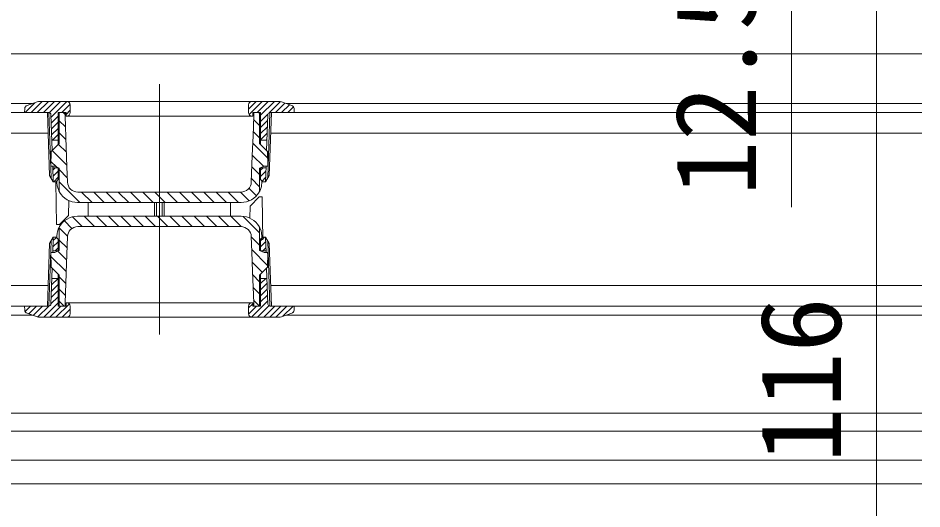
# Model space of a CAD drawing. Units: millimetres, scale not verified. Extents: x -2376 to -396, y -1680 to 1510.
# Drawn here: x -2037 to -1906.3, y 58.1 to 129.1 of the extents above; entities that cross this region are included whole.
import ezdxf
from ezdxf.enums import TextEntityAlignment as Align

# ---------------------------------------------------------------- set-up
doc = ezdxf.new("R2010")
doc.units = ezdxf.units.MM
doc.header["$LTSCALE"] = 8
for name, color, linetype, lineweight in [('0-4_YKK_12', 2, 'Continuous', 9), ('0-7_YKK_13', 4, 'Continuous', 9), ('0-8_YKK_D', 6, 'Continuous', 9)]:
    doc.layers.add(name, color=color, linetype=linetype, lineweight=lineweight)
doc.styles.add('ＭＳ ゴシック', font='')
doc.styles.get('ＭＳ ゴシック').set_extended_font_data('MS Gothic')

msp = doc.modelspace()

# ---------------------------------------------------------------- linework, layer by layer
at = {"layer": '0-4_YKK_12'}
for p, q in [((-1906.263, 123.891), (-2128.591, 123.891)), ((-2016.591, 119.491), (-2016.591, 83.291)), ((-2034.948, 116.691), (-2056.608, 116.691)), ((-1906.263, 116.691), (-1998.234, 116.691)), ((-2034.948, 86.091), (-2056.608, 86.091)), ((-1906.263, 86.091), (-1998.234, 86.091)), ((-1906.263, 71.891), (-2128.591, 71.891)), ((-1906.263, 69.291), (-2128.591, 69.291)), ((-1906.263, 65.091), (-2128.591, 65.091)), ((-1906.263, 61.691), (-2128.591, 61.691))]:
    msp.add_line(p, q, dxfattribs=at)
at = {"layer": '0-7_YKK_13'}
for p, q in [((-2034.599, 116.813), (-2036.021, 115.391)), ((-2035.737, 116.415), (-2034.251, 116.934)), ((-2033.537, 116.99), (-2035.137, 115.391)), ((-2032.654, 116.99), (-2034.254, 115.391)), ((-2033.921, 116.99), (-1999.261, 116.99)), ((-2031.77, 116.99), (-2033.37, 115.391)), ((-2030.886, 116.99), (-2032.498, 115.379)), ((-2030.002, 116.99), (-2032.268, 114.725)), ((-2029.504, 116.604), (-2030.718, 115.391)), ((-2029.491, 116.491), (-2029.491, 115.391)), ((-2002.601, 116.99), (-2003.691, 115.901)), ((-2003.691, 115.391), (-2003.691, 116.491)), ((-2001.718, 116.99), (-2003.602, 115.106)), ((-2000.834, 116.99), (-2002.434, 115.391)), ((-1999.95, 116.99), (-2001.941, 114.999)), ((-1999.082, 116.974), (-2000.675, 115.381)), ((-1998.418, 116.755), (-1999.782, 115.391)), ((-1998.931, 116.934), (-1997.445, 116.415)), ((-1997.763, 116.526), (-1998.898, 115.391)), ((-2032.791, 115.391), (-2060.091, 115.391)), ((-2036.071, 115.96), (-2036.091, 115.391)), ((-2036.091, 115.391), (-2032.581, 115.391)), ((-2032.791, 115.391), (-2032.474, 106.312)), ((-2032.591, 115.391), (-2032.261, 105.944)), ((-2032.1, 109.922), (-2032.281, 115.101)), ((-2031.241, 115.391), (-2031.241, 110.781)), ((-2031.241, 115.391), (-2030.091, 115.391)), ((-2031.091, 110.93), (-2031.091, 115.391)), ((-2030.241, 115.134), (-2030.497, 115.391)), ((-2030.241, 114.891), (-2030.241, 115.391)), ((-2029.491, 115.734), (-2030.091, 115.134)), ((-2030.091, 115.391), (-2030.091, 114.891)), ((-2003.091, 114.891), (-2003.091, 115.391)), ((-2003.091, 115.391), (-2001.941, 115.391)), ((-2002.941, 115.391), (-2002.941, 114.891)), ((-2002.091, 115.268), (-2002.213, 115.391)), ((-2002.091, 115.391), (-2002.091, 110.93)), ((-2001.941, 115.391), (-2001.941, 110.781)), ((-2000.892, 115.164), (-2001.941, 114.115)), ((-2001.082, 109.922), (-2000.901, 115.101)), ((-2000.921, 105.944), (-2000.591, 115.391)), ((-2000.708, 106.312), (-2000.391, 115.391)), ((-2000.601, 115.391), (-1997.091, 115.391)), ((-1906.263, 115.391), (-2000.391, 115.391)), ((-1997.191, 116.214), (-1998.014, 115.391)), ((-1997.092, 115.429), (-1997.13, 115.391)), ((-1997.091, 115.391), (-1997.111, 115.96)), ((-2031.241, 114.867), (-2032.238, 113.871)), ((-2031.241, 113.984), (-2032.208, 113.017)), ((-2030.184, 113.309), (-2031.091, 114.216)), ((-2030.076, 110.362), (-2030.241, 114.891)), ((-2003.091, 114.891), (-2030.091, 114.891)), ((-2002.941, 114.891), (-2003.044, 112.047)), ((-2002.091, 113.501), (-2002.96, 114.369)), ((-2000.931, 114.241), (-2001.941, 113.232)), ((-2031.241, 113.1), (-2032.178, 112.162)), ((-2002.091, 111.733), (-2003.022, 112.664)), ((-2000.963, 113.326), (-2001.941, 112.348)), ((-2060.091, 112.391), (-2032.686, 112.391)), ((-2031.241, 111.391), (-2032.151, 111.391)), ((-2031.241, 112.216), (-2032.066, 111.391)), ((-2030.117, 111.474), (-2031.091, 112.449)), ((-2003.044, 112.047), (-2003.148, 109.204)), ((-2000.995, 112.41), (-2001.941, 111.464)), ((-2001.941, 111.391), (-2001.031, 111.391)), ((-2001.027, 111.494), (-2001.13, 111.391)), ((-2000.496, 112.391), (-1906.263, 112.391)), ((-2031.091, 110.93), (-2032.254, 109.768)), ((-2029.983, 107.805), (-2032.1, 109.922)), ((-2030.05, 109.64), (-2031.216, 110.806)), ((-2029.973, 107.519), (-2030.076, 110.362)), ((-2000.911, 108.785), (-2003.084, 110.958)), ((-2000.928, 109.768), (-2002.091, 110.93)), ((-2032.254, 109.768), (-2032.291, 107.631)), ((-2003.148, 109.204), (-2003.289, 105.336)), ((-2001.5, 107.606), (-2003.146, 109.253)), ((-2000.891, 107.631), (-2000.928, 109.768)), ((-2032.291, 107.631), (-2031.734, 107.631)), ((-2031.438, 107.492), (-2032.279, 108.333)), ((-2032.012, 107.39), (-2031.241, 107.39)), ((-2031.647, 107.39), (-2031.999, 107.038)), ((-2031.734, 107.631), (-2031.091, 107.33)), ((-2031.241, 107.4), (-2031.241, 105.69)), ((-2031.091, 104.13), (-2031.091, 107.33)), ((-2029.894, 105.336), (-2029.973, 107.519)), ((-2002.091, 106.43), (-2003.208, 107.547)), ((-2002.091, 107.33), (-2001.448, 107.631)), ((-2002.091, 107.33), (-2002.091, 104.13)), ((-2001.941, 107.4), (-2001.941, 105.69)), ((-2001.595, 107.39), (-2001.941, 107.044)), ((-2001.17, 107.39), (-2001.941, 107.39)), ((-2001.448, 107.631), (-2000.891, 107.631)), ((-2001.24, 105.391), (-2001.162, 107.631)), ((-2031.942, 105.391), (-2032.474, 106.312)), ((-2031.241, 106.912), (-2031.97, 106.184)), ((-2031.241, 106.029), (-2031.879, 105.391)), ((-2029.917, 105.971), (-2031.091, 107.145)), ((-2001.187, 106.915), (-2001.941, 106.16)), ((-2001.219, 105.999), (-2001.734, 105.484)), ((-2000.708, 106.312), (-2001.24, 105.391)), ((-2031.567, 105.391), (-2031.458, 99.191)), ((-2031.431, 105.298), (-2031.437, 105.495)), ((-2031.374, 104.805), (-2031.431, 105.298)), ((-2028.104, 102.391), (-2031.091, 105.377)), ((-2002.091, 104.662), (-2003.27, 105.841)), ((-2001.641, 105.391), (-2001.941, 105.69)), ((-2001.752, 105.298), (-2001.808, 104.805)), ((-2001.746, 105.495), (-2001.752, 105.298)), ((-2001.641, 105.391), (-2001.24, 105.391)), ((-2028.395, 103.891), (-2004.787, 103.891)), ((-2026.336, 102.391), (-2027.836, 103.891)), ((-2024.569, 102.391), (-2026.069, 103.891)), ((-2022.801, 102.391), (-2024.301, 103.891)), ((-2021.033, 102.391), (-2022.533, 103.891)), ((-2019.265, 102.391), (-2020.765, 103.891)), ((-2017.497, 102.391), (-2018.997, 103.891)), ((-2015.73, 102.391), (-2017.23, 103.891)), ((-2013.962, 102.391), (-2015.462, 103.891)), ((-2012.194, 102.391), (-2013.694, 103.891)), ((-2010.426, 102.391), (-2011.926, 103.891)), ((-2008.659, 102.391), (-2010.159, 103.891)), ((-2006.891, 102.391), (-2008.391, 103.891)), ((-2005.123, 102.391), (-2006.623, 103.891)), ((-2003.589, 102.624), (-2004.855, 103.891)), ((-2002.549, 103.352), (-2003.632, 104.435)), ((-2029.68, 102.663), (-2029.718, 100.514)), ((-2004.75, 102.391), (-2028.432, 102.391)), ((-2026.891, 100.391), (-2026.891, 102.391)), ((-2017.291, 102.391), (-2017.291, 100.391)), ((-2016.991, 100.391), (-2016.991, 102.391)), ((-2016.191, 102.391), (-2016.191, 100.391)), ((-2015.891, 100.391), (-2015.891, 102.391)), ((-2006.291, 102.391), (-2006.291, 100.391)), ((-2002.141, 103.191), (-2003.464, 101.868)), ((-2001.724, 103.191), (-2002.141, 103.191)), ((-2001.616, 96.991), (-2001.724, 103.191)), ((-2003.495, 100.115), (-2003.464, 101.868)), ((-2031.041, 99.191), (-2029.718, 100.514)), ((-2029.244, 98.627), (-2030.33, 99.714)), ((-2027.74, 98.89), (-2029.152, 100.303)), ((-2028.432, 100.391), (-2004.75, 100.391)), ((-2025.972, 98.89), (-2027.472, 100.391)), ((-2024.204, 98.89), (-2025.704, 100.391)), ((-2022.436, 98.89), (-2023.936, 100.391)), ((-2020.668, 98.89), (-2022.169, 100.391)), ((-2018.901, 98.89), (-2020.401, 100.391)), ((-2017.133, 98.89), (-2018.633, 100.391)), ((-2015.365, 98.89), (-2016.865, 100.391)), ((-2013.597, 98.89), (-2015.097, 100.391)), ((-2011.83, 98.89), (-2013.33, 100.391)), ((-2010.062, 98.89), (-2011.562, 100.391)), ((-2008.294, 98.89), (-2009.794, 100.391)), ((-2006.526, 98.89), (-2008.026, 100.391)), ((-2004.758, 98.89), (-2006.259, 100.391)), ((-2002.091, 97.991), (-2004.479, 100.378)), ((-2031.458, 99.191), (-2031.041, 99.191)), ((-2031.091, 95.45), (-2031.091, 98.651)), ((-2029.89, 97.506), (-2031.088, 98.704)), ((-2004.787, 98.89), (-2028.395, 98.89)), ((-2002.091, 98.651), (-2002.091, 95.45)), ((-2032.261, 96.838), (-2032.591, 87.391)), ((-2032.474, 96.469), (-2031.942, 97.39)), ((-2031.942, 97.39), (-2032.02, 95.151)), ((-2031.491, 97.34), (-2031.96, 96.871)), ((-2031.541, 97.39), (-2031.942, 97.39)), ((-2031.541, 97.39), (-2031.241, 97.09)), ((-2031.437, 97.286), (-2031.431, 97.483)), ((-2031.431, 97.483), (-2031.374, 97.976)), ((-2031.241, 95.381), (-2031.241, 97.09)), ((-2029.953, 95.801), (-2031.091, 96.939)), ((-2030.034, 93.577), (-2029.894, 97.445)), ((-2003.289, 97.445), (-2003.209, 95.262)), ((-2002.091, 96.223), (-2003.288, 97.419)), ((-2001.388, 97.39), (-2001.941, 96.838)), ((-2001.808, 97.976), (-2001.752, 97.483)), ((-2001.752, 97.483), (-2001.746, 97.286)), ((-2001.24, 97.39), (-2001.162, 95.151)), ((-2001.24, 97.39), (-2000.708, 96.469)), ((-2000.591, 87.391), (-2000.921, 96.838)), ((-2032.474, 96.469), (-2032.791, 87.391)), ((-2031.241, 96.706), (-2031.992, 95.955)), ((-2031.241, 95.822), (-2031.673, 95.391)), ((-2000.924, 93.288), (-2003.221, 95.585)), ((-2001.215, 96.679), (-2001.941, 95.954)), ((-2001.186, 95.826), (-2001.62, 95.391)), ((-2000.391, 87.391), (-2000.708, 96.469)), ((-2032.291, 95.151), (-2032.254, 93.013)), ((-2031.734, 95.151), (-2032.291, 95.151)), ((-2030.077, 92.39), (-2032.281, 94.594)), ((-2032.012, 95.391), (-2031.241, 95.391)), ((-2031.091, 95.45), (-2031.734, 95.151)), ((-2030.015, 94.095), (-2031.282, 95.362)), ((-2003.209, 95.262), (-2003.106, 92.419)), ((-2001.448, 95.151), (-2002.091, 95.45)), ((-2001.17, 95.391), (-2001.941, 95.391)), ((-2000.891, 95.151), (-2001.448, 95.151)), ((-2000.893, 95.025), (-2001.019, 95.151)), ((-2000.928, 93.013), (-2000.891, 95.151)), ((-2032.1, 92.86), (-2032.281, 87.68)), ((-2032.254, 93.013), (-2031.091, 91.851)), ((-2030.138, 90.734), (-2030.034, 93.577)), ((-2001.673, 92.269), (-2003.154, 93.751)), ((-2002.091, 91.851), (-2000.928, 93.013)), ((-2001.082, 92.86), (-2000.901, 87.68)), ((-2031.241, 87.391), (-2031.241, 92.001)), ((-2031.091, 87.391), (-2031.091, 91.851)), ((-2030.139, 90.684), (-2031.091, 91.635)), ((-2003.106, 92.419), (-2002.941, 87.891)), ((-2002.091, 90.92), (-2003.087, 91.916)), ((-2001.941, 87.391), (-2001.941, 92.001)), ((-2032.686, 90.39), (-2060.091, 90.39)), ((-2031.241, 90.519), (-2032.216, 89.544)), ((-2031.253, 91.391), (-2032.184, 90.46)), ((-2032.137, 91.391), (-2032.152, 91.376)), ((-2031.241, 91.391), (-2032.151, 91.391)), ((-2030.241, 87.891), (-2030.138, 90.734)), ((-2001.941, 91.391), (-2001.031, 91.391)), ((-2001.201, 91.391), (-2001.941, 90.651)), ((-2001.007, 90.701), (-2001.941, 89.767)), ((-1906.263, 90.39), (-2000.496, 90.39)), ((-2031.241, 89.635), (-2032.248, 88.628)), ((-2030.201, 88.978), (-2031.091, 89.868)), ((-2002.091, 89.152), (-2003.021, 90.082)), ((-2000.977, 89.847), (-2001.941, 88.883)), ((-2000.947, 88.993), (-2001.941, 87.999)), ((-2031.241, 87.867), (-2033.318, 85.791)), ((-2031.241, 88.751), (-2032.28, 87.712)), ((-2029.617, 87.723), (-2031.55, 85.791)), ((-2030.382, 87.391), (-2031.091, 88.1)), ((-2030.241, 87.391), (-2030.241, 87.891)), ((-2030.091, 87.891), (-2030.091, 87.391)), ((-2030.091, 87.891), (-2003.091, 87.891)), ((-2003.091, 87.733), (-2003.691, 87.133)), ((-2000.917, 88.139), (-2003.261, 85.795)), ((-2003.091, 87.391), (-2003.091, 87.891)), ((-2002.097, 87.391), (-2002.954, 88.247)), ((-2002.941, 87.891), (-2002.941, 87.391)), ((-2032.791, 87.391), (-2060.091, 87.391)), ((-2036.091, 87.391), (-2036.071, 86.821)), ((-2032.581, 87.391), (-2036.091, 87.391)), ((-2035.253, 87.391), (-2036.022, 86.622)), ((-2034.251, 85.847), (-2035.737, 86.366)), ((-2034.369, 87.391), (-2035.482, 86.278)), ((-2033.485, 87.391), (-2034.828, 86.048)), ((-2032.601, 87.391), (-2034.17, 85.822)), ((-2030.834, 87.391), (-2032.434, 85.791)), ((-2030.091, 87.391), (-2031.241, 87.391)), ((-2029.491, 86.965), (-2030.666, 85.791)), ((-2029.491, 87.391), (-2029.491, 86.291)), ((-2003.691, 86.291), (-2003.691, 87.391)), ((-2002.549, 87.391), (-2003.689, 86.251)), ((-2001.941, 87.391), (-2003.091, 87.391)), ((-2000.745, 87.427), (-2002.382, 85.791)), ((-1999.898, 87.391), (-2001.498, 85.791)), ((-1999.014, 87.391), (-2000.614, 85.791)), ((-1997.091, 87.391), (-2000.601, 87.391)), ((-1906.263, 87.391), (-2000.391, 87.391)), ((-1998.13, 87.391), (-1999.73, 85.791)), ((-1997.445, 86.366), (-1998.931, 85.847)), ((-1997.246, 87.391), (-1998.714, 85.922)), ((-1997.201, 86.552), (-1997.324, 86.429)), ((-1997.111, 86.821), (-1997.091, 87.391)), ((-1999.261, 85.791), (-2033.921, 85.791))]:
    msp.add_line(p, q, dxfattribs=at)
for points in [[(-2031.241, 105.69), (-2031.541, 105.391), (-2031.942, 105.391), (-2032.02, 107.631)], [(-2031.023, 103.878), (-2031.024, 103.88), (-2031.05, 103.926), (-2031.114, 104.047), (-2031.209, 104.256), (-2031.303, 104.52), (-2031.374, 104.805)], [(-2001.808, 104.805), (-2001.832, 104.693), (-2001.968, 104.267), (-2002.073, 104.037), (-2002.135, 103.921), (-2002.157, 103.882), (-2002.159, 103.878)], [(-2031.374, 97.976), (-2031.35, 98.088), (-2031.214, 98.514), (-2031.109, 98.744), (-2031.047, 98.86), (-2031.025, 98.9), (-2031.023, 98.903)], [(-2002.159, 98.903), (-2002.158, 98.901), (-2002.132, 98.855), (-2002.068, 98.734), (-2001.973, 98.525), (-2001.879, 98.261), (-2001.808, 97.976)], [(-2001.941, 95.381), (-2001.941, 97.09), (-2001.641, 97.39), (-2001.24, 97.39)], [(-2002.091, 91.851), (-2002.091, 87.391), (-2002.941, 87.391)]]:
    msp.add_lwpolyline(points, dxfattribs=at)
for centre, radius, start, end in [((-2035.571, 115.943), 0.5, 109.29004, 178), ((-2033.921, 115.99), 1, 90, 109.29008), ((-2029.991, 116.491), 0.5, 0, 90), ((-2003.191, 116.491), 0.5, 90, 180), ((-1999.261, 115.99), 1, 70.7099, 90), ((-1997.611, 115.943), 0.5, 2, 70.70995), ((-2032.581, 115.091), 0.3, 2, 90), ((-2029.991, 115.391), 0.5, 270, 0), ((-2003.191, 115.391), 0.5, 180, 270), ((-2000.601, 115.091), 0.3, 90, 178), ((-2028.395, 105.391), 1.5, 182.08255, 270), ((-2004.787, 105.391), 1.5, 270, 357.91743), ((-2030.591, 104.13), 0.5, 180, 210.27167), ((-2028.432, 105.391), 3, 210.27167, 270), ((-2004.75, 105.391), 3, 270, 329.72832), ((-2002.591, 104.13), 0.5, 329.72832, 0), ((-2028.432, 97.39), 3, 90, 149.72832), ((-2004.75, 97.39), 3, 30.27167, 90), ((-2030.591, 98.651), 0.5, 149.72832, 180), ((-2028.395, 97.39), 1.5, 90, 177.91743), ((-2004.787, 97.39), 1.5, 2.08255, 90), ((-2002.591, 98.651), 0.5, 0, 30.27167), ((-2032.581, 87.691), 0.3, 270, 358), ((-2029.991, 87.391), 0.5, 0, 90), ((-2003.191, 87.391), 0.5, 90, 180), ((-2000.601, 87.691), 0.3, 182, 270), ((-2035.571, 86.838), 0.5, 182, 250.70995), ((-1997.611, 86.838), 0.5, 289.29004, 358), ((-2033.921, 86.791), 1, 250.7099, 270), ((-2029.991, 86.291), 0.5, 270, 0), ((-2003.191, 86.291), 0.5, 180, 270), ((-1999.261, 86.791), 1, 270, 289.29008)]:
    msp.add_arc(centre, radius, start, end, dxfattribs=at)
at = {"layer": '0-8_YKK_D'}
for p, q in [((-1925.127, 130.891), (-1925.127, 101.731)), ((-1912.857, 130.891), (-1912.857, 14.891))]:
    msp.add_line(p, q, dxfattribs=at)

# ---------------------------------------------------------------- texts
at = {"layer": '0-8_YKK_D', "color": 4, "style": 'ＭＳ ゴシック'}
for s, p in [('12.5', (-1926.727, 103.331)), ('116', (-1914.457, 64.731))]:
    msp.add_text(s, height=11.73, rotation=90, dxfattribs=at).set_placement(p, align=Align.BOTTOM_LEFT)

doc.saveas('drawing.dxf')
